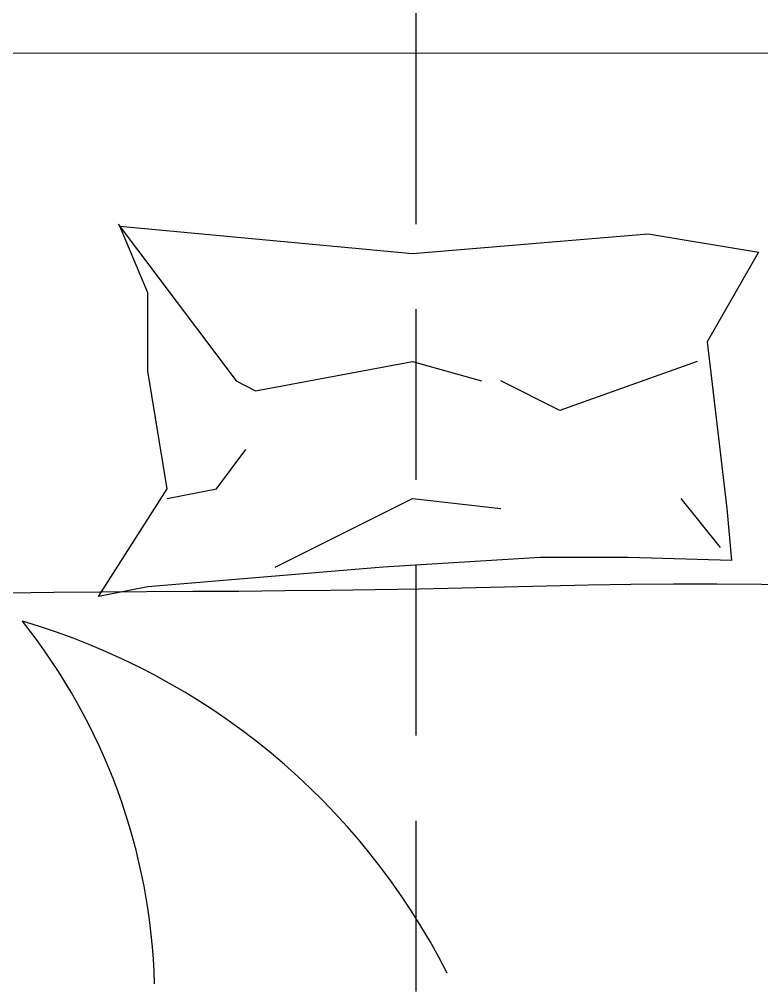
# Model space of a CAD drawing. Extents: x 795 to 3667, y 3293 to 6412.
# Drawn here: x 2106.8 to 2383.3, y 4358.5 to 4719.4 of the extents above; entities that cross this region are included whole.
import ezdxf

# ---------------------------------------------------------------- set-up
doc = ezdxf.new("R2010")
doc.units = 0
doc.header["$LTSCALE"] = 5
doc.header["$MEASUREMENT"] = 0
doc.linetypes.add('DASHED', pattern=[19.05, 12.7, -6.35])
for name, color, linetype in [('3', 3, 'CONTINUOUS'), ('4', 4, 'CONTINUOUS'), ('7', 7, 'CONTINUOUS')]:
    doc.layers.add(name, color=color, linetype=linetype)

msp = doc.modelspace()

# ---------------------------------------------------------------- linework, layer by layer
at = {"layer": '3', "linetype": 'DASHED'}
msp.add_line((2254.57, 4706.68), (2254.57, 4056.68), dxfattribs=at)
at = {"layer": '3'}
for points in [[(2143.66, 4643.17), (2187.53, 4584.75), (2194.84, 4581.1)], [(2194.84, 4581.1), (2253.33, 4592.05), (2278.92, 4584.75)], [(2359.34, 4592.05), (2308.16, 4573.8), (2286.23, 4584.75)], [(2161.94, 4540.94), (2180.22, 4544.59), (2191.18, 4559.19)], [(2202.15, 4515.38), (2253.33, 4540.94), (2286.23, 4537.29)], [(2353.2, 4540.94), (2367.82, 4522.68)]]:
    msp.add_lwpolyline(points, dxfattribs=at)
for centre, radius, start, end in [((1931.84, 4354.58), 225.4, 1.4403, 38.6149), ((2035.53, 4246.69), 258.89, 27.0056, 73.7555)]:
    msp.add_arc(centre, radius, start, end, dxfattribs=at)
at = {"layer": '4'}
for p, q in [((2254.57, 5606.68), (2254.57, 4706.68)), ((1969.29, 4707.04), (2529.57, 4706.68))]:
    msp.add_line(p, q, dxfattribs=at)
at = {"layer": '7'}
for points in [[(2300.85, 4519.03), (2242.36, 4515.38), (2154.63, 4508.08), (2136.35, 4504.43), (2161.94, 4544.59), (2154.63, 4588.4), (2154.63, 4617.61), (2144.21, 4642.43)], [(2144.21, 4642.43), (2253.33, 4632.22), (2341.06, 4639.52), (2382.14, 4632.68), (2363, 4599.36), (2370.31, 4537.29), (2372.14, 4517.88), (2333.75, 4519.03), (2300.85, 4519.03)], [(2102.51, 4505.87), (2119.62, 4506.05), (2136.85, 4506.19), (2154.13, 4506.31), (2171.42, 4506.42), (2188.64, 4506.53), (2205.75, 4506.67), (2222.67, 4506.83), (2239.35, 4507.05), (2255.74, 4507.33), (2271.79, 4507.69), (2287.59, 4508.08), (2303.24, 4508.48), (2318.87, 4508.83), (2334.58, 4509.1), (2350.48, 4509.26), (2366.68, 4509.25), (2383.29, 4509.04), (2400.35, 4508.6)]]:
    msp.add_lwpolyline(points, dxfattribs=at)

doc.saveas('drawing.dxf')
